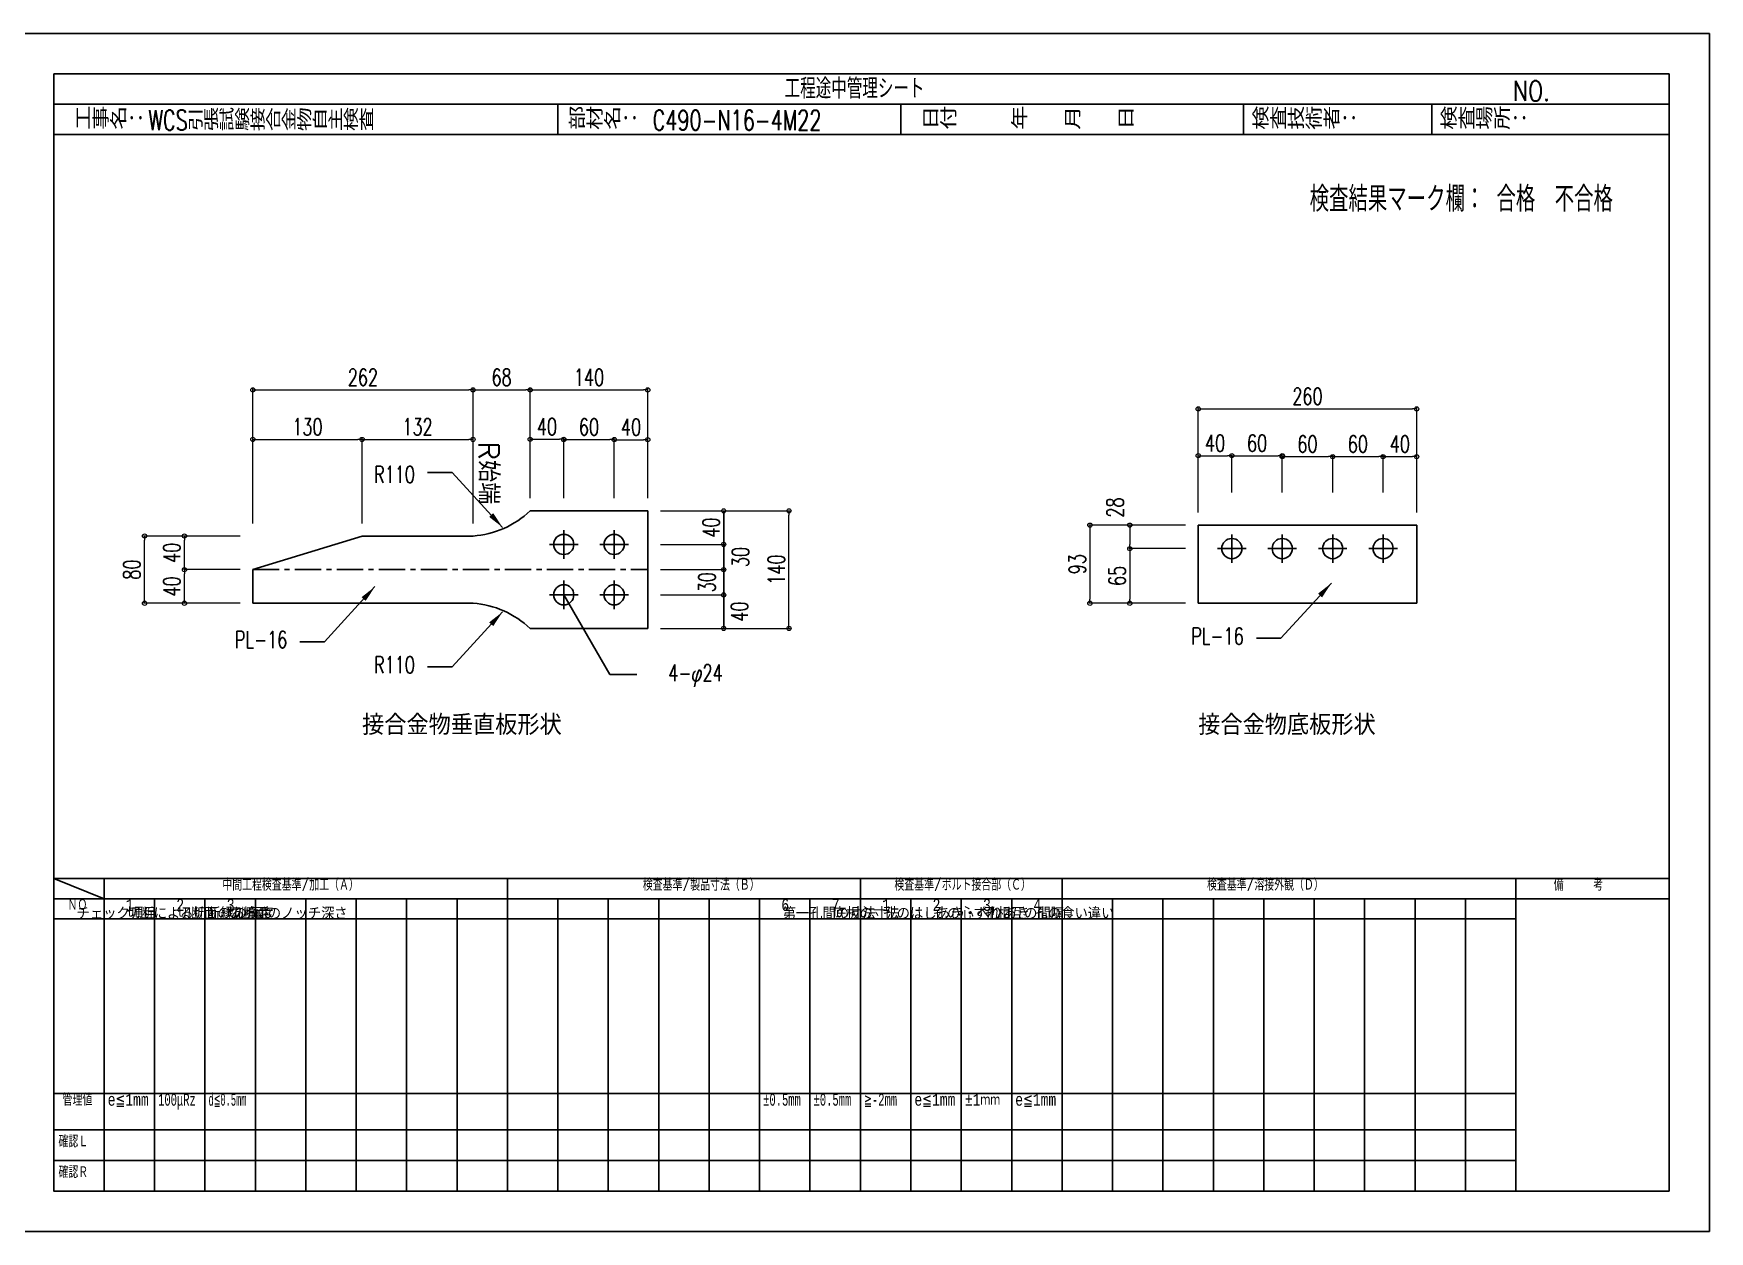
# Model space of a CAD drawing. Header units: millimetres. Extents: x 0 to 29624, y 0 to 14691.
# Drawn here: x 3388 to 5382, y 7128 to 8554 of the extents above; entities that cross this region are included whole.
import ezdxf
from ezdxf.enums import TextEntityAlignment as Align

# ---------------------------------------------------------------- set-up
doc = ezdxf.new("R2010")
doc.units = ezdxf.units.MM
doc.header["$LTSCALE"] = 5
doc.linetypes.add('CENTER1', pattern=[10, 6.25, -1.25, 1.25, -1.25])
doc.linetypes.add('JIS_08_50', pattern=[53, 50, -1.125, 0.75, -1.125])
doc.layers.get('0').update_dxf_attribs({"color": 255})
doc.layers.get('DEFPOINTS').update_dxf_attribs({"color": 255})
for name, color, linetype in [('BOLT', 2, 'Continuous'), ('CENTER', 2, 'JIS_08_50'), ('LAYER6', 7, 'Continuous'), ('寸法', 4, 'Continuous'), ('文字', 7, 'Continuous'), ('金物', 142, 'Continuous')]:
    doc.layers.add(name, color=color, linetype=linetype)
doc.styles.add('DLSTANDARD1', font='monotxt.shx', dxfattribs={"width": 0.6, "bigfont": 'extfont'})
doc.styles.add('KANJI', font='simplex.shx', dxfattribs={"width": 0.7, "bigfont": 'extfont2.shx'})
doc.styles.get("Standard").update_dxf_attribs({"font": 'simplex.shx', "width": 0.7, "height": 2.5, "bigfont": '@extfont2.shx'})
doc.styles.add('SUNPOU', font='simplex.shx', dxfattribs={"width": 0.7, "bigfont": 'extfont2.shx'})
doc.styles.add('TATEGAKI', font='txt', dxfattribs={"bigfont": 'bigfont.shx'})
doc.dimstyles.new('コピー(2) - Standard', dxfattribs={"dimtxt": 25, "dimasz": 20, "dimexe": 0.18, "dimexo": 0.0625, "dimgap": 15, "dimtad": 1, "dimdec": 0, "dimzin": 0, "dimdsep": 46, "dimtxsty": 'Standard', "dimblk": 'DOTSMALL', "dimcen": 0.09, "dimadec": 0, "dimazin": 0, "dimtfac": 1, "dimtdec": 0, "dimtofl": 0, "dimtmove": 0, "dimatfit": 3, "dimfxl": 0, "dimtolj": 1, "dimtzin": 0, "dimarcsym": 0})
doc.dimstyles.new('一般寸法-小さめ', dxfattribs={"dimscale": 10, "dimtxt": 2, "dimasz": 0.5, "dimexe": 0.125, "dimexo": 1.5, "dimgap": 0.5, "dimtad": 1, "dimtxsty": 'KANJI', "dimblk": 'ORIGIN', "dimcen": 0, "dimclrd": 256, "dimclre": 256, "dimclrt": 256, "dimadec": 0, "dimazin": 0, "dimtfac": 1, "dimtmove": 2, "dimatfit": 2, "dimfxl": 0, "dimtolj": 2, "dimlwd": 5, "dimlwe": 5, "dimarcsym": 0})

# ---------------------------------------------------------------- blocks, each defined once
blk = doc.blocks.new('_Origin')
at = {"color": 0, "linetype": 'ByBlock', "lineweight": -2}
blk.add_line((0, 0), (-1, 0), dxfattribs=at)
blk.add_circle((0, 0), 0.5, dxfattribs=at)
blk = doc.blocks.new('*D671')
at = {"layer": 'DEFPOINTS', "color": 0}
for p in [(4119, 8129.5), (3979, 7985.6), (4119, 7985.6)]:
    blk.add_point(p, dxfattribs=at)
at = {"layer": '寸法', "lineweight": 5, "ltscale": 4}
for p, q in [((3979, 8000.6), (3979, 8130.8)), ((3984, 8129.5), (4114, 8129.5)), ((4119, 8000.6), (4119, 8130.8))]:
    blk.add_line(p, q, dxfattribs=at)
at = {"layer": '寸法', "lineweight": 5, "xscale": 5, "yscale": 5, "zscale": 5, "rotation": 180}
blk.add_blockref('_Origin', (3979, 8129.5), dxfattribs=at)
at = {"layer": '寸法', "lineweight": 5, "xscale": 5, "yscale": 5, "zscale": 5}
blk.add_blockref('_Origin', (4119, 8129.5), dxfattribs=at)
at = {"layer": '寸法', "linetype": 'Continuous', "insert": (4049, 8144.5), "char_height": 20, "attachment_point": 5, "style": 'KANJI'}
blk.add_mtext('\\A2;140', dxfattribs=at)
blk = doc.blocks.new('*D672')
at = {"layer": 'DEFPOINTS', "color": 0}
for p in [(3979, 8129.5), (3979, 7985.6), (3911, 7955.6)]:
    blk.add_point(p, dxfattribs=at)
at = {"layer": '寸法', "lineweight": 5, "ltscale": 4}
for p, q in [((3911, 7970.6), (3911, 8130.8)), ((3916, 8129.5), (3974, 8129.5)), ((3979, 8000.6), (3979, 8130.8))]:
    blk.add_line(p, q, dxfattribs=at)
at = {"layer": '寸法', "lineweight": 5, "xscale": 5, "yscale": 5, "zscale": 5, "rotation": 180}
blk.add_blockref('_Origin', (3911, 8129.5), dxfattribs=at)
at = {"layer": '寸法', "lineweight": 5, "xscale": 5, "yscale": 5, "zscale": 5}
blk.add_blockref('_Origin', (3979, 8129.5), dxfattribs=at)
at = {"layer": '寸法', "linetype": 'Continuous', "insert": (3945, 8144.5), "char_height": 20, "attachment_point": 5, "style": 'KANJI'}
blk.add_mtext('\\A2;68', dxfattribs=at)
blk = doc.blocks.new('*D673')
at = {"layer": 'DEFPOINTS', "color": 0}
for p in [(3911, 8070.5), (3779, 7955.6), (3911, 7955.6)]:
    blk.add_point(p, dxfattribs=at)
at = {"layer": '寸法', "lineweight": 5, "ltscale": 4}
for p, q in [((3779, 7970.6), (3779, 8071.8)), ((3784, 8070.5), (3906, 8070.5)), ((3911, 7970.6), (3911, 8071.8))]:
    blk.add_line(p, q, dxfattribs=at)
at = {"layer": '寸法', "lineweight": 5, "xscale": 5, "yscale": 5, "zscale": 5, "rotation": 180}
blk.add_blockref('_Origin', (3779, 8070.5), dxfattribs=at)
at = {"layer": '寸法', "lineweight": 5, "xscale": 5, "yscale": 5, "zscale": 5}
blk.add_blockref('_Origin', (3911, 8070.5), dxfattribs=at)
at = {"layer": '寸法', "linetype": 'Continuous', "insert": (3845, 8085.5), "char_height": 20, "attachment_point": 5, "style": 'KANJI'}
blk.add_mtext('\\A2;132', dxfattribs=at)
blk = doc.blocks.new('*D674')
at = {"layer": 'DEFPOINTS', "color": 0}
for p in [(3779, 8070.5), (3649, 7955.6), (3779, 7955.6)]:
    blk.add_point(p, dxfattribs=at)
at = {"layer": '寸法', "lineweight": 5, "ltscale": 4}
for p, q in [((3649, 7970.6), (3649, 8071.8)), ((3654, 8070.5), (3774, 8070.5)), ((3779, 7970.6), (3779, 8071.8))]:
    blk.add_line(p, q, dxfattribs=at)
at = {"layer": '寸法', "lineweight": 5, "xscale": 5, "yscale": 5, "zscale": 5, "rotation": 180}
blk.add_blockref('_Origin', (3649, 8070.5), dxfattribs=at)
at = {"layer": '寸法', "lineweight": 5, "xscale": 5, "yscale": 5, "zscale": 5}
blk.add_blockref('_Origin', (3779, 8070.5), dxfattribs=at)
at = {"layer": '寸法', "linetype": 'Continuous', "insert": (3714, 8085.5), "char_height": 20, "attachment_point": 5, "style": 'KANJI'}
blk.add_mtext('\\A2;130', dxfattribs=at)
blk = doc.blocks.new('*D675')
at = {"layer": 'DEFPOINTS', "color": 0}
for p in [(4019, 8070.7), (3979, 7985.6), (4019, 7985.6)]:
    blk.add_point(p, dxfattribs=at)
at = {"layer": '寸法', "lineweight": 5, "ltscale": 4}
for p, q in [((3979, 8000.6), (3979, 8072)), ((3984, 8070.7), (4014, 8070.7)), ((4019, 8000.6), (4019, 8072))]:
    blk.add_line(p, q, dxfattribs=at)
at = {"layer": '寸法', "lineweight": 5, "xscale": 5, "yscale": 5, "zscale": 5, "rotation": 180}
blk.add_blockref('_Origin', (3979, 8070.7), dxfattribs=at)
at = {"layer": '寸法', "lineweight": 5, "xscale": 5, "yscale": 5, "zscale": 5}
blk.add_blockref('_Origin', (4019, 8070.7), dxfattribs=at)
at = {"layer": '寸法', "linetype": 'Continuous', "insert": (3999, 8085.7), "char_height": 20, "attachment_point": 5, "style": 'KANJI'}
blk.add_mtext('\\A2;40', dxfattribs=at)
blk = doc.blocks.new('*D676')
at = {"layer": 'DEFPOINTS', "color": 0}
for p in [(4079, 8070.4), (4019, 7985.6), (4079, 7985.6)]:
    blk.add_point(p, dxfattribs=at)
at = {"layer": '寸法', "lineweight": 5, "ltscale": 4}
for p, q in [((4019, 8000.6), (4019, 8071.6)), ((4024, 8070.4), (4074, 8070.4)), ((4079, 8000.6), (4079, 8071.6))]:
    blk.add_line(p, q, dxfattribs=at)
at = {"layer": '寸法', "lineweight": 5, "xscale": 5, "yscale": 5, "zscale": 5, "rotation": 180}
blk.add_blockref('_Origin', (4019, 8070.4), dxfattribs=at)
at = {"layer": '寸法', "lineweight": 5, "xscale": 5, "yscale": 5, "zscale": 5}
blk.add_blockref('_Origin', (4079, 8070.4), dxfattribs=at)
at = {"layer": '寸法', "linetype": 'Continuous', "insert": (4049, 8085.4), "char_height": 20, "attachment_point": 5, "style": 'KANJI'}
blk.add_mtext('\\A2;60', dxfattribs=at)
blk = doc.blocks.new('*D677')
at = {"layer": 'DEFPOINTS', "color": 0}
for p in [(4119, 8070.2), (4079, 7985.6), (4119, 7985.6)]:
    blk.add_point(p, dxfattribs=at)
at = {"layer": '寸法', "lineweight": 5, "ltscale": 4}
for p, q in [((4079, 8000.6), (4079, 8071.4)), ((4084, 8070.2), (4114, 8070.2)), ((4119, 8000.6), (4119, 8071.4))]:
    blk.add_line(p, q, dxfattribs=at)
at = {"layer": '寸法', "lineweight": 5, "xscale": 5, "yscale": 5, "zscale": 5, "rotation": 180}
blk.add_blockref('_Origin', (4079, 8070.2), dxfattribs=at)
at = {"layer": '寸法', "lineweight": 5, "xscale": 5, "yscale": 5, "zscale": 5}
blk.add_blockref('_Origin', (4119, 8070.2), dxfattribs=at)
at = {"layer": '寸法', "linetype": 'Continuous', "insert": (4099, 8085.2), "char_height": 20, "attachment_point": 5, "style": 'KANJI'}
blk.add_mtext('\\A2;40', dxfattribs=at)
blk = doc.blocks.new('*D678')
at = {"layer": 'DEFPOINTS', "color": 0}
for p in [(3911, 8129.5), (3649, 7955.6), (3911, 7955.6)]:
    blk.add_point(p, dxfattribs=at)
at = {"layer": '寸法', "lineweight": 5, "ltscale": 4}
for p, q in [((3649, 7970.6), (3649, 8130.8)), ((3654, 8129.5), (3906, 8129.5)), ((3911, 7970.6), (3911, 8130.8))]:
    blk.add_line(p, q, dxfattribs=at)
at = {"layer": '寸法', "lineweight": 5, "xscale": 5, "yscale": 5, "zscale": 5, "rotation": 180}
blk.add_blockref('_Origin', (3649, 8129.5), dxfattribs=at)
at = {"layer": '寸法', "lineweight": 5, "xscale": 5, "yscale": 5, "zscale": 5}
blk.add_blockref('_Origin', (3911, 8129.5), dxfattribs=at)
at = {"layer": '寸法', "linetype": 'Continuous', "insert": (3780, 8144.5), "char_height": 20, "attachment_point": 5, "style": 'KANJI'}
blk.add_mtext('\\A2;262', dxfattribs=at)
blk = doc.blocks.new('*D679')
at = {"layer": 'DEFPOINTS', "color": 0}
for p in [(3567.6, 7915.6), (3649, 7915.6), (3649, 7875.6)]:
    blk.add_point(p, dxfattribs=at)
at = {"layer": '寸法', "lineweight": 5, "ltscale": 4}
for p, q in [((3634, 7915.6), (3566.4, 7915.6)), ((3567.6, 7880.6), (3567.6, 7910.6)), ((3634, 7875.6), (3566.4, 7875.6))]:
    blk.add_line(p, q, dxfattribs=at)
at = {"layer": '寸法', "lineweight": 5, "xscale": 5, "yscale": 5, "zscale": 5}
for p, rotation in [((3567.6, 7915.6), 90), ((3567.6, 7875.6), 270)]:
    blk.add_blockref('_Origin', p, dxfattribs=dict(at, rotation=rotation))
at = {"layer": '寸法', "linetype": 'Continuous', "insert": (3552.6, 7895.6), "char_height": 20, "attachment_point": 5, "rotation": 90, "style": 'KANJI'}
blk.add_mtext('\\A2;40', dxfattribs=at)
blk = doc.blocks.new('*D680')
at = {"layer": 'DEFPOINTS', "color": 0}
for p in [(3567.6, 7955.6), (3649, 7955.6), (3649, 7915.6)]:
    blk.add_point(p, dxfattribs=at)
at = {"layer": '寸法', "lineweight": 5, "ltscale": 4}
for p, q in [((3634, 7955.6), (3566.4, 7955.6)), ((3567.6, 7920.6), (3567.6, 7950.6)), ((3634, 7915.6), (3566.4, 7915.6))]:
    blk.add_line(p, q, dxfattribs=at)
at = {"layer": '寸法', "lineweight": 5, "xscale": 5, "yscale": 5, "zscale": 5}
for p, rotation in [((3567.6, 7955.6), 90), ((3567.6, 7915.6), 270)]:
    blk.add_blockref('_Origin', p, dxfattribs=dict(at, rotation=rotation))
at = {"layer": '寸法', "linetype": 'Continuous', "insert": (3552.6, 7935.6), "char_height": 20, "attachment_point": 5, "rotation": 90, "style": 'KANJI'}
blk.add_mtext('\\A2;40', dxfattribs=at)
blk = doc.blocks.new('*D681')
at = {"layer": 'DEFPOINTS', "color": 0}
for p in [(3520.1, 7955.6), (3649, 7955.6), (3649, 7875.6)]:
    blk.add_point(p, dxfattribs=at)
at = {"layer": '寸法', "lineweight": 5, "ltscale": 4}
for p, q in [((3634, 7955.6), (3518.9, 7955.6)), ((3520.1, 7880.6), (3520.1, 7950.6)), ((3634, 7875.6), (3518.9, 7875.6))]:
    blk.add_line(p, q, dxfattribs=at)
at = {"layer": '寸法', "lineweight": 5, "xscale": 5, "yscale": 5, "zscale": 5}
for p, rotation in [((3520.1, 7955.6), 90), ((3520.1, 7875.6), 270)]:
    blk.add_blockref('_Origin', p, dxfattribs=dict(at, rotation=rotation))
at = {"layer": '寸法', "linetype": 'Continuous', "insert": (3505.1, 7915.6), "char_height": 20, "attachment_point": 5, "rotation": 90, "style": 'KANJI'}
blk.add_mtext('\\A2;80', dxfattribs=at)
blk = doc.blocks.new('*D682')
at = {"layer": 'DEFPOINTS', "color": 0}
for p in [(4119, 7985.6), (4209.3, 7985.6), (4119, 7945.6)]:
    blk.add_point(p, dxfattribs=at)
at = {"layer": '寸法', "lineweight": 5, "ltscale": 4}
for p, q in [((4134, 7985.6), (4210.6, 7985.6)), ((4209.3, 7950.6), (4209.3, 7980.6)), ((4134, 7945.6), (4210.6, 7945.6))]:
    blk.add_line(p, q, dxfattribs=at)
at = {"layer": '寸法', "lineweight": 5, "xscale": 5, "yscale": 5, "zscale": 5}
for p, rotation in [((4209.3, 7985.6), 90), ((4209.3, 7945.6), 270)]:
    blk.add_blockref('_Origin', p, dxfattribs=dict(at, rotation=rotation))
at = {"layer": '寸法', "linetype": 'Continuous', "insert": (4194.3, 7965.6), "char_height": 20, "attachment_point": 5, "rotation": 90, "style": 'KANJI'}
blk.add_mtext('\\A2;40', dxfattribs=at)
blk = doc.blocks.new('*D683')
at = {"layer": 'DEFPOINTS', "color": 0}
for p in [(4119, 7885.6), (4209.3, 7885.6), (4119, 7845.6)]:
    blk.add_point(p, dxfattribs=at)
at = {"layer": '寸法', "lineweight": 5, "ltscale": 4}
for p, q in [((4134, 7885.6), (4210.6, 7885.6)), ((4209.3, 7850.6), (4209.3, 7880.6)), ((4134, 7845.6), (4210.6, 7845.6))]:
    blk.add_line(p, q, dxfattribs=at)
at = {"layer": '寸法', "lineweight": 5, "xscale": 5, "yscale": 5, "zscale": 5}
for p, rotation in [((4209.3, 7885.6), 90), ((4209.3, 7845.6), 270)]:
    blk.add_blockref('_Origin', p, dxfattribs=dict(at, rotation=rotation))
at = {"layer": '寸法', "linetype": 'Continuous', "insert": (4228.1, 7865.6), "char_height": 20, "attachment_point": 5, "rotation": 90, "style": 'KANJI'}
blk.add_mtext('\\A2;40', dxfattribs=at)
blk = doc.blocks.new('*D684')
at = {"layer": 'DEFPOINTS', "color": 0}
for p in [(4155.1, 7985.6), (4287, 7985.6), (4149.8, 7845.6)]:
    blk.add_point(p, dxfattribs=at)
at = {"layer": '寸法', "lineweight": 5, "ltscale": 4}
for p, q in [((4170.1, 7985.6), (4288.3, 7985.6)), ((4287, 7850.6), (4287, 7980.6)), ((4164.8, 7845.6), (4288.3, 7845.6))]:
    blk.add_line(p, q, dxfattribs=at)
at = {"layer": '寸法', "lineweight": 5, "xscale": 5, "yscale": 5, "zscale": 5}
for p, rotation in [((4287, 7985.6), 90), ((4287, 7845.6), 270)]:
    blk.add_blockref('_Origin', p, dxfattribs=dict(at, rotation=rotation))
at = {"layer": '寸法', "linetype": 'Continuous', "insert": (4272, 7915.6), "char_height": 20, "attachment_point": 5, "rotation": 90, "style": 'KANJI'}
blk.add_mtext('\\A2;140', dxfattribs=at)
blk = doc.blocks.new('*D685')
at = {"layer": 'DEFPOINTS', "color": 0}
for p in [(4814, 8051.2), (4814, 7992.5), (4774, 7968.6)]:
    blk.add_point(p, dxfattribs=at)
at = {"layer": '寸法', "lineweight": 5, "ltscale": 4}
for p, q in [((4774, 7983.6), (4774, 8052.4)), ((4779, 8051.2), (4809, 8051.2)), ((4814, 8007.5), (4814, 8052.4))]:
    blk.add_line(p, q, dxfattribs=at)
at = {"layer": '寸法', "lineweight": 5, "xscale": 5, "yscale": 5, "zscale": 5, "rotation": 180}
blk.add_blockref('_Origin', (4774, 8051.2), dxfattribs=at)
at = {"layer": '寸法', "lineweight": 5, "xscale": 5, "yscale": 5, "zscale": 5}
blk.add_blockref('_Origin', (4814, 8051.2), dxfattribs=at)
at = {"layer": '寸法', "linetype": 'Continuous', "insert": (4794, 8066.2), "char_height": 20, "attachment_point": 5, "style": 'KANJI'}
blk.add_mtext('\\A2;40', dxfattribs=at)
blk = doc.blocks.new('*D686')
at = {"layer": 'DEFPOINTS', "color": 0}
for p in [(4874, 8051.2), (4814, 7992.5), (4874, 7992.5)]:
    blk.add_point(p, dxfattribs=at)
at = {"layer": '寸法', "lineweight": 5, "ltscale": 4}
for p, q in [((4814, 8007.5), (4814, 8052.4)), ((4819, 8051.2), (4869, 8051.2)), ((4874, 8007.5), (4874, 8052.4))]:
    blk.add_line(p, q, dxfattribs=at)
at = {"layer": '寸法', "lineweight": 5, "xscale": 5, "yscale": 5, "zscale": 5, "rotation": 180}
blk.add_blockref('_Origin', (4814, 8051.2), dxfattribs=at)
at = {"layer": '寸法', "lineweight": 5, "xscale": 5, "yscale": 5, "zscale": 5}
blk.add_blockref('_Origin', (4874, 8051.2), dxfattribs=at)
at = {"layer": '寸法', "linetype": 'Continuous', "insert": (4844, 8066.2), "char_height": 20, "attachment_point": 5, "style": 'KANJI'}
blk.add_mtext('\\A2;60', dxfattribs=at)
blk = doc.blocks.new('*D687')
at = {"layer": 'DEFPOINTS', "color": 0}
for p in [(4934, 8050.1), (4874, 7992.5), (4934, 7992.5)]:
    blk.add_point(p, dxfattribs=at)
at = {"layer": '寸法', "lineweight": 5, "ltscale": 4}
for p, q in [((4874, 8007.5), (4874, 8051.3)), ((4879, 8050.1), (4929, 8050.1)), ((4934, 8007.5), (4934, 8051.3))]:
    blk.add_line(p, q, dxfattribs=at)
at = {"layer": '寸法', "lineweight": 5, "xscale": 5, "yscale": 5, "zscale": 5, "rotation": 180}
blk.add_blockref('_Origin', (4874, 8050.1), dxfattribs=at)
at = {"layer": '寸法', "lineweight": 5, "xscale": 5, "yscale": 5, "zscale": 5}
blk.add_blockref('_Origin', (4934, 8050.1), dxfattribs=at)
at = {"layer": '寸法', "linetype": 'Continuous', "insert": (4904, 8065.1), "char_height": 20, "attachment_point": 5, "style": 'KANJI'}
blk.add_mtext('\\A2;60', dxfattribs=at)
blk = doc.blocks.new('*D688')
at = {"layer": 'DEFPOINTS', "color": 0}
for p in [(4994, 8050.1), (4934, 7992.5), (4994, 7992.5)]:
    blk.add_point(p, dxfattribs=at)
at = {"layer": '寸法', "lineweight": 5, "ltscale": 4}
for p, q in [((4934, 8007.5), (4934, 8051.3)), ((4939, 8050.1), (4989, 8050.1)), ((4994, 8007.5), (4994, 8051.3))]:
    blk.add_line(p, q, dxfattribs=at)
at = {"layer": '寸法', "lineweight": 5, "xscale": 5, "yscale": 5, "zscale": 5, "rotation": 180}
blk.add_blockref('_Origin', (4934, 8050.1), dxfattribs=at)
at = {"layer": '寸法', "lineweight": 5, "xscale": 5, "yscale": 5, "zscale": 5}
blk.add_blockref('_Origin', (4994, 8050.1), dxfattribs=at)
at = {"layer": '寸法', "linetype": 'Continuous', "insert": (4964, 8065.1), "char_height": 20, "attachment_point": 5, "style": 'KANJI'}
blk.add_mtext('\\A2;60', dxfattribs=at)
blk = doc.blocks.new('*D689')
at = {"layer": 'DEFPOINTS', "color": 0}
for p in [(5034, 8050.1), (4994, 7992.5), (5034, 7968.6)]:
    blk.add_point(p, dxfattribs=at)
at = {"layer": '寸法', "lineweight": 5, "ltscale": 4}
for p, q in [((4994, 8007.5), (4994, 8051.3)), ((4999, 8050.1), (5029, 8050.1)), ((5034, 7983.6), (5034, 8051.3))]:
    blk.add_line(p, q, dxfattribs=at)
at = {"layer": '寸法', "lineweight": 5, "xscale": 5, "yscale": 5, "zscale": 5, "rotation": 180}
blk.add_blockref('_Origin', (4994, 8050.1), dxfattribs=at)
at = {"layer": '寸法', "lineweight": 5, "xscale": 5, "yscale": 5, "zscale": 5}
blk.add_blockref('_Origin', (5034, 8050.1), dxfattribs=at)
at = {"layer": '寸法', "linetype": 'Continuous', "insert": (5014, 8065.1), "char_height": 20, "attachment_point": 5, "style": 'KANJI'}
blk.add_mtext('\\A2;40', dxfattribs=at)
blk = doc.blocks.new('*D690')
at = {"layer": 'DEFPOINTS', "color": 0}
for p in [(5034, 8106.9), (4774, 8001.7), (5034, 7992.7)]:
    blk.add_point(p, dxfattribs=at)
at = {"layer": '寸法', "lineweight": 5, "ltscale": 4}
for p, q in [((4774, 8016.7), (4774, 8108.2)), ((4779, 8106.9), (5029, 8106.9)), ((5034, 8007.7), (5034, 8108.2))]:
    blk.add_line(p, q, dxfattribs=at)
at = {"layer": '寸法', "lineweight": 5, "xscale": 5, "yscale": 5, "zscale": 5, "rotation": 180}
blk.add_blockref('_Origin', (4774, 8106.9), dxfattribs=at)
at = {"layer": '寸法', "lineweight": 5, "xscale": 5, "yscale": 5, "zscale": 5}
blk.add_blockref('_Origin', (5034, 8106.9), dxfattribs=at)
at = {"layer": '寸法', "linetype": 'Continuous', "insert": (4904, 8121.9), "char_height": 20, "attachment_point": 5, "style": 'KANJI'}
blk.add_mtext('\\A2;260', dxfattribs=at)
blk = doc.blocks.new('*D691')
at = {"layer": 'DEFPOINTS', "color": 0}
for p in [(4774, 7968.6), (4692.6, 7940.6), (4774, 7940.6)]:
    blk.add_point(p, dxfattribs=at)
at = {"layer": '寸法', "lineweight": 5, "ltscale": 4}
for p, q in [((4759, 7968.6), (4691.4, 7968.6)), ((4692.6, 7963.6), (4692.6, 7945.6)), ((4759, 7940.6), (4691.4, 7940.6))]:
    blk.add_line(p, q, dxfattribs=at)
at = {"layer": '寸法', "lineweight": 5, "xscale": 5, "yscale": 5, "zscale": 5}
for p, rotation in [((4692.6, 7968.6), 90), ((4692.6, 7940.6), 270)]:
    blk.add_blockref('_Origin', p, dxfattribs=dict(at, rotation=rotation))
at = {"layer": '寸法', "linetype": 'Continuous', "insert": (4675.1, 7989.5), "char_height": 20, "attachment_point": 5, "rotation": 90, "style": 'KANJI'}
blk.add_mtext('\\A2;28', dxfattribs=at)
blk = doc.blocks.new('*D692')
at = {"layer": 'DEFPOINTS', "color": 0}
for p in [(4762, 7968.6), (4645.1, 7875.6), (4774, 7875.6)]:
    blk.add_point(p, dxfattribs=at)
at = {"layer": '寸法', "lineweight": 5, "ltscale": 4}
for p, q in [((4747, 7968.6), (4643.9, 7968.6)), ((4645.1, 7963.6), (4645.1, 7880.6)), ((4759, 7875.6), (4643.9, 7875.6))]:
    blk.add_line(p, q, dxfattribs=at)
at = {"layer": '寸法', "lineweight": 5, "xscale": 5, "yscale": 5, "zscale": 5}
for p, rotation in [((4645.1, 7968.6), 90), ((4645.1, 7875.6), 270)]:
    blk.add_blockref('_Origin', p, dxfattribs=dict(at, rotation=rotation))
at = {"layer": '寸法', "linetype": 'Continuous', "insert": (4630.1, 7922.1), "char_height": 20, "attachment_point": 5, "rotation": 90, "style": 'KANJI'}
blk.add_mtext('\\A2;93', dxfattribs=at)
blk = doc.blocks.new('*D693')
at = {"layer": 'DEFPOINTS', "color": 0}
for p in [(4774, 7940.6), (4692.6, 7875.6), (4774, 7875.6)]:
    blk.add_point(p, dxfattribs=at)
at = {"layer": '寸法', "lineweight": 5, "ltscale": 4}
for p, q in [((4759, 7940.6), (4691.4, 7940.6)), ((4692.6, 7935.6), (4692.6, 7880.6)), ((4759, 7875.6), (4691.4, 7875.6))]:
    blk.add_line(p, q, dxfattribs=at)
at = {"layer": '寸法', "lineweight": 5, "xscale": 5, "yscale": 5, "zscale": 5}
for p, rotation in [((4692.6, 7940.6), 90), ((4692.6, 7875.6), 270)]:
    blk.add_blockref('_Origin', p, dxfattribs=dict(at, rotation=rotation))
at = {"layer": '寸法', "linetype": 'Continuous', "insert": (4677.6, 7908.1), "char_height": 20, "attachment_point": 5, "rotation": 90, "style": 'KANJI'}
blk.add_mtext('\\A2;65', dxfattribs=at)
blk = doc.blocks.new('*D694')
at = {"layer": 'DEFPOINTS', "color": 0}
for p in [(4119, 7915.6), (4209.3, 7915.6), (4119, 7885.6)]:
    blk.add_point(p, dxfattribs=at)
at = {"layer": '寸法', "lineweight": 5, "ltscale": 4}
for p, q in [((4134, 7915.6), (4210.6, 7915.6)), ((4209.3, 7890.6), (4209.3, 7910.6)), ((4134, 7885.6), (4210.6, 7885.6))]:
    blk.add_line(p, q, dxfattribs=at)
at = {"layer": '寸法', "lineweight": 5, "xscale": 5, "yscale": 5, "zscale": 5}
for p, rotation in [((4209.3, 7915.6), 90), ((4209.3, 7885.6), 270)]:
    blk.add_blockref('_Origin', p, dxfattribs=dict(at, rotation=rotation))
at = {"layer": '寸法', "linetype": 'Continuous', "insert": (4189.4, 7900.6), "char_height": 20, "attachment_point": 5, "rotation": 90, "style": 'KANJI'}
blk.add_mtext('\\A2;30', dxfattribs=at)
blk = doc.blocks.new('*D695')
at = {"layer": 'DEFPOINTS', "color": 0}
for p in [(4119, 7945.6), (4209.3, 7945.6), (4119, 7915.6)]:
    blk.add_point(p, dxfattribs=at)
at = {"layer": '寸法', "lineweight": 5, "ltscale": 4}
for p, q in [((4134, 7945.6), (4210.6, 7945.6)), ((4209.3, 7920.6), (4209.3, 7940.6)), ((4134, 7915.6), (4210.6, 7915.6))]:
    blk.add_line(p, q, dxfattribs=at)
at = {"layer": '寸法', "lineweight": 5, "xscale": 5, "yscale": 5, "zscale": 5}
for p, rotation in [((4209.3, 7945.6), 90), ((4209.3, 7915.6), 270)]:
    blk.add_blockref('_Origin', p, dxfattribs=dict(at, rotation=rotation))
at = {"layer": '寸法', "linetype": 'Continuous', "insert": (4229.4, 7930.6), "char_height": 20, "attachment_point": 5, "rotation": 90, "style": 'KANJI'}
blk.add_mtext('\\A2;30', dxfattribs=at)
blk = doc.blocks.new('_DotSmall')
at = {"color": 0, "linetype": 'ByBlock', "const_width": 0.5}
blk.add_lwpolyline([(-0.0625, 0, 1), (0.0625, 0, 1)], format="xyb", close=True, dxfattribs=at)

msp = doc.modelspace()

# ---------------------------------------------------------------- linework, layer by layer
at = {"linetype": 'Continuous', "lineweight": -3}
for p, q in [((3412, 8469.6), (5334.4, 8469.6)), ((4012, 8433.6), (4012, 8469.6)), ((4420, 8433.6), (4420, 8469.6)), ((4828, 8433.6), (4828, 8469.6)), ((5051.981, 8433.6), (5051.981, 8469.6)), ((3412, 8433.6), (5334.4, 8433.6)), ((3412, 7548), (5334.4, 7548)), ((3412, 7524), (5334.4, 7524)), ((3412, 7500), (5152, 7500)), ((3412, 7292.226), (5152, 7292.226)), ((3412, 7249.161), (5152, 7249.161)), ((3412, 7212.581), (5152, 7212.581))]:
    msp.add_line(p, q, dxfattribs=at)
for points in [[(3364, 8553.6), (5382.4, 8553.6), (5382.4, 7128), (3364, 7128)], [(3412, 8505.6), (5334.4, 8505.6), (5334.4, 7176), (3412, 7176)]]:
    msp.add_lwpolyline(points, close=True, dxfattribs=at)
at = {"layer": 'BOLT'}
for p, q in [((4831, 7940.616), (4797, 7940.616)), ((4814, 7957.616), (4814, 7923.616)), ((4891, 7940.616), (4857, 7940.616)), ((4874, 7957.616), (4874, 7923.616)), ((4951, 7940.616), (4917, 7940.616)), ((4934, 7957.616), (4934, 7923.616)), ((5011, 7940.616), (4977, 7940.616)), ((4994, 7957.616), (4994, 7923.616))]:
    msp.add_line(p, q, dxfattribs=at)
at = {"layer": 'CENTER'}
for p, q in [((4019, 7962.616), (4019, 7928.616)), ((4079, 7962.616), (4079, 7928.616)), ((4036, 7945.616), (4002, 7945.616)), ((4096, 7945.616), (4062, 7945.616)), ((4019, 7868.616), (4019, 7902.616)), ((4079, 7868.616), (4079, 7902.616)), ((4036, 7885.616), (4002, 7885.616)), ((4096, 7885.616), (4062, 7885.616))]:
    msp.add_line(p, q, dxfattribs=at)
at = {"layer": 'CENTER', "linetype": 'CENTER1'}
msp.add_line((3649, 7915.616), (4119, 7915.616), dxfattribs=at)
at = {"layer": '寸法'}
for p, q in [((4209.307, 7845.616), (4209.307, 7985.616)), ((4019, 7885.616), (4073.644, 7790.971)), ((4073.644, 7790.971), (4105.791, 7790.971))]:
    msp.add_line(p, q, dxfattribs=at)
at = {"layer": '寸法', "linetype": 'Continuous'}
for p, q in [((3472, 7524), (3412, 7548)), ((3472, 7176), (3472, 7548)), ((3952, 7176), (3952, 7548)), ((4372, 7176), (4372, 7548)), ((4612, 7176), (4612, 7548)), ((5152, 7176), (5152, 7548)), ((3532, 7176), (3532, 7524)), ((3592, 7176), (3592, 7524)), ((3652, 7176), (3652, 7524)), ((3712, 7176), (3712, 7524)), ((3772, 7176), (3772, 7524)), ((3832, 7176), (3832, 7524)), ((3892, 7176), (3892, 7524)), ((4012, 7176), (4012, 7524)), ((4072, 7176), (4072, 7524)), ((4132, 7176), (4132, 7524)), ((4192, 7176), (4192, 7524)), ((4252, 7176), (4252, 7524)), ((4312, 7176), (4312, 7524)), ((4432, 7176), (4432, 7524)), ((4492, 7176), (4492, 7524)), ((4552, 7176), (4552, 7524)), ((4672, 7176), (4672, 7524)), ((4732, 7176), (4732, 7524)), ((4792, 7176), (4792, 7524)), ((4852, 7176), (4852, 7524)), ((4912, 7176), (4912, 7524)), ((4972, 7176), (4972, 7524)), ((5032, 7176), (5032, 7524)), ((5092, 7176), (5092, 7524))]:
    msp.add_line(p, q, dxfattribs=at)
at = {"layer": '金物'}
for p, q in [((4119, 7985.616), (3979, 7985.616)), ((4119, 7845.616), (4119, 7985.616)), ((3649, 7915.616), (3779, 7955.616)), ((3911, 7955.616), (3779, 7955.616)), ((3649, 7915.616), (3649, 7875.616)), ((3909, 7875.616), (3649, 7875.616)), ((4119, 7845.616), (3979, 7845.616))]:
    msp.add_line(p, q, dxfattribs=at)
at = {"layer": '金物', "color": 153}
for p, q in [((4774, 7875.616), (4774, 7968.616)), ((4774, 7968.616), (5034, 7968.616)), ((5034, 7968.616), (5034, 7875.616)), ((5034, 7875.616), (4774, 7875.616))]:
    msp.add_line(p, q, dxfattribs=at)
at = {"layer": '金物', "ltscale": 5}
msp.add_line((3909, 7875.616), (3911, 7875.616), dxfattribs=at)
at = {"layer": '金物'}
for centre in [(4019, 7945.616), (4079, 7945.616), (4019, 7885.616), (4079, 7885.616)]:
    msp.add_circle(centre, 12, dxfattribs=at)
at = {"layer": '金物', "color": 153}
for centre in [(4814, 7940.616), (4874, 7940.616), (4934, 7940.616), (4994, 7940.616)]:
    msp.add_circle(centre, 12, dxfattribs=at)
at = {"layer": '金物', "ltscale": 4}
for centre, start, end in [((3903.21, 8065.34), 274.060941, 313.550946), ((3903.21, 7765.893), 46.449054, 85.939059)]:
    msp.add_arc(centre, 110, start, end, dxfattribs=at)

# ---------------------------------------------------------------- texts
at = {"layer": 'LAYER6', "color": 0, "linetype": 'Continuous', "lineweight": -3, "style": 'SUNPOU', "width": 0.7}
for s, height, p in [('工程途中管理シート', 24, (4281.897, 8476.156)), ('検査結果マーク欄： 合格\u3000不合格', 30, (4906.607, 8341.678))]:
    msp.add_text(s, height=height, dxfattribs=at).set_placement(p)
at = {"layer": 'LAYER6', "color": 0, "linetype": 'Continuous', "lineweight": -3, "width": 0.8}
for s, p in [('NO.', (5148.273, 8473.325)), ('工事名：', (3436.005, 8440.156)), ('部材名：', (4023.9, 8440.156)), ('日付\u3000\u3000\u3000年\u3000\u3000月\u3000\u3000日', (4444.732, 8440.156)), ('検査技術者：', (4837.446, 8440.156)), ('検査場所：', (5061.427, 8440.156))]:
    msp.add_text(s, height=24, dxfattribs=at).set_placement(p)
at = {"layer": 'LAYER6', "color": 0, "linetype": 'Continuous', "lineweight": -3, "char_height": 24, "attachment_point": 1}
for s, insert, width in [('WCS引張試験接合金物自主検査', (3524.715, 8462.459), 554.57968), ('C490-N16-4M22 ', (4124.715, 8462.459), 261.15579)]:
    msp.add_mtext(s, dxfattribs=dict(at, insert=insert, width=width))
at = {"layer": '寸法', "ltscale": 4, "style": 'SUNPOU'}
for s, rotation, p in [('R始端', 270, (3917.639, 8067.716)), ('接合金物垂直板形状', 360, (3779, 7718.909)), ('接合金物底板形状', 360, (4774, 7718.909))]:
    msp.add_text(s, height=24, rotation=rotation, dxfattribs=at).set_placement(p)
at = {"layer": '寸法', "char_height": 20, "width": 98.97993}
for s, insert, attachment_point in [('\\A1;R110', (3841.849, 8018.889), 9), ('{PL-16}', (3690.047, 7842.348), 3), ('{PL-16}', (4828.172, 7846.539), 3), ('\\A1;R110', (3841.849, 7812.344), 3), ('4-φ24', (4208.178, 7802.694), 3)]:
    msp.add_mtext(s, dxfattribs=dict(at, insert=insert, attachment_point=attachment_point))
at = {"layer": '文字', "color": 0, "linetype": 'Continuous', "ltscale": 6, "style": 'DLSTANDARD1'}
for s, width, p in [('中間工程検査基準/加工（Ａ）', 0.74375, (3612.668, 7529.145)), ('検査基準/製品寸法（Ｂ）', 0.74375, (4113.137, 7529.145)), ('検査基準/ボルト接合部（Ｃ）', 0.74375, (4412.434, 7529.145)), ('検査基準/溶接外観（Ｄ）', 0.74375, (4784.463, 7529.145)), ('備\u3000\u3000\u3000考', 0.74375, (5197.009, 7529.145)), ('ＮＯ', 0.74375, (3428.478, 7505.145)), ('1', 0.74375, (3497.924, 7505.145)), ('2', 0.74375, (3557.924, 7505.145)), ('3', 0.74375, (3617.924, 7505.145)), ('6', 0.74375, (4277.924, 7505.145)), ('7', 0.74375, (4337.924, 7505.145)), ('1', 0.74375, (4397.924, 7505.145)), ('2', 0.74375, (4457.924, 7505.145)), ('3', 0.74375, (4517.924, 7505.145)), ('4', 0.74375, (4577.924, 7505.145)), ('管理値', 0.74375, (3422.589, 7273.37)), ('e≦1mm', 0.74375, (3476.256, 7273.37)), ('100μRz', 0.6, (3536.256, 7273.37)), ('d≦0.5mm', 0.5, (3596.256, 7273.37)), ('±0.5mm', 0.6, (4256.256, 7273.37)), ('±0.5mm', 0.6, (4316.256, 7273.37)), ('≧-2mm', 0.6, (4376.256, 7273.37)), ('e≦1mm', 0.74375, (4436.256, 7273.37)), ('±1ｍｍ', 0.74375, (4496.256, 7273.37)), ('e≦1mm', 0.74375, (4556.256, 7273.37)), ('確認Ｌ', 0.74375, (3417.713, 7223.756)), ('確認Ｒ', 0.74375, (3417.713, 7187.175))]:
    msp.add_text(s, height=14.4, dxfattribs=dict(at, width=width)).set_placement(p, align=Align.BOTTOM_LEFT)
at = {"layer": '文字', "color": 0, "linetype": 'Continuous', "ltscale": 6, "style": 'TATEGAKI'}
for s, p in [('チェック項目', (3439.286, 7495.004)), ('切断による切断縁の角度', (3499.286, 7495.004)), ('切断面のあらさ', (3559.286, 7495.004)), ('切断面のノッチ深さ', (3619.286, 7495.004)), ('第一孔間の寸法', (4279.286, 7495.004)), ('底板の寸法', (4339.286, 7495.004)), ('孔のはしあき・へりあき', (4399.286, 7495.004)), ('孔の心ずれ', (4459.286, 7495.004)), ('孔相互の間隔', (4519.286, 7495.004)), ('孔の食い違い', (4579.286, 7495.004))]:
    msp.add_text(s, height=14.4, dxfattribs=at).set_placement(p, align=Align.BOTTOM_LEFT)

# ---------------------------------------------------------------- dimensions: what is measured, and where the dimension line sits
at = {"layer": '寸法', "ltscale": 4}
for base, p1, p2, picture, middle in [((3911, 8129.517), (3649, 7955.616), (3911, 7955.616), '*D678', (3780, 8144.517)), ((3979, 8129.517), (3911, 7955.616), (3979, 7985.616), '*D672', (3945, 8144.517)), ((4119, 8129.517), (3979, 7985.616), (4119, 7985.616), '*D671', (4049, 8144.517)), ((5034, 8106.911), (4774, 8001.661), (5034, 7992.706), '*D690', (4904, 8121.911)), ((3779, 8070.536), (3649, 7955.616), (3779, 7955.616), '*D674', (3714, 8085.536)), ((3911, 8070.536), (3779, 7955.616), (3911, 7955.616), '*D673', (3845, 8085.536)), ((4019, 8070.716), (3979, 7985.616), (4019, 7985.616), '*D675', (3999, 8085.716)), ((4079, 8070.356), (4019, 7985.616), (4079, 7985.616), '*D676', (4049, 8085.356)), ((4119, 8070.176), (4079, 7985.616), (4119, 7985.616), '*D677', (4099, 8085.176)), ((4814, 8051.165), (4774, 7968.616), (4814, 7992.526), '*D685', (4794, 8066.165)), ((4874, 8051.165), (4814, 7992.526), (4874, 7992.526), '*D686', (4844, 8066.165)), ((4934, 8050.098), (4874, 7992.526), (4934, 7992.526), '*D687', (4904, 8065.098)), ((4994, 8050.098), (4934, 7992.526), (4994, 7992.526), '*D688', (4964, 8065.098)), ((5034, 8050.098), (4994, 7992.526), (5034, 7968.616), '*D689', (5014, 8065.098))]:
    dim = msp.add_linear_dim(base=base, p1=p1, p2=p2, dimstyle='一般寸法-小さめ', dxfattribs=at)
    dim.commit()
    dim.dimension.update_dxf_attribs({"geometry": picture, "text_midpoint": middle})
for base, p1, p2, angle, picture, middle in [((4692.635, 7940.616), (4774, 7968.616), (4774, 7940.616), 270, '*D691', (4675.135, 7989.477)), ((4209.307, 7945.616), (4119, 7915.616), (4119, 7945.616), 90, '*D695', (4229.367, 7930.616)), ((4209.307, 7915.616), (4119, 7885.616), (4119, 7915.616), 90, '*D694', (4189.394, 7900.616)), ((4209.307, 7885.616), (4119, 7845.616), (4119, 7885.616), 90, '*D683', (4228.051, 7865.616))]:
    dim = msp.add_linear_dim(base=base, p1=p1, p2=p2, angle=angle, dimstyle='一般寸法-小さめ', dxfattribs=at)
    dim.commit()
    dim.dimension.update_dxf_attribs({"geometry": picture, "text_midpoint": middle, "dimtype": 160})
for base, p1, p2, angle, picture, middle in [((4209.307, 7985.616), (4119, 7945.616), (4119, 7985.616), 90, '*D682', (4194.307, 7965.616)), ((4287.028, 7985.616), (4149.833, 7845.616), (4155.09, 7985.616), 90, '*D684', (4272.028, 7915.616)), ((3520.135, 7955.616), (3649, 7875.616), (3649, 7955.616), 90, '*D681', (3505.135, 7915.616)), ((3567.635, 7955.616), (3649, 7915.616), (3649, 7955.616), 90, '*D680', (3552.635, 7935.616)), ((4645.135, 7875.616), (4762, 7968.616), (4774, 7875.616), 270, '*D692', (4630.135, 7922.116)), ((4692.635, 7875.616), (4774, 7940.616), (4774, 7875.616), 270, '*D693', (4677.635, 7908.116)), ((3567.635, 7915.616), (3649, 7875.616), (3649, 7915.616), 90, '*D679', (3552.635, 7895.616))]:
    dim = msp.add_linear_dim(base=base, p1=p1, p2=p2, angle=angle, dimstyle='一般寸法-小さめ', dxfattribs=at)
    dim.commit()
    dim.dimension.update_dxf_attribs({"geometry": picture, "text_midpoint": middle})

# ---------------------------------------------------------------- leaders
at = {"layer": '寸法', "annotation_type": 0, "has_hookline": 1, "hookline_direction": 1}
for points, text_width in [([(3946.159, 7965.879), (3886.015, 8031.389), (3856.849, 8031.389)], 44.667), ([(4932.482, 7899.548), (4872.337, 7834.039), (4843.172, 7834.039)], 62), ([(3794.357, 7895.358), (3734.212, 7829.848), (3705.047, 7829.848)], 62), ([(3946.159, 7865.354), (3886.015, 7799.844), (3856.849, 7799.844)], 44.667)]:
    msp.add_leader(points, dimstyle='コピー(2) - Standard', override={"dimgap": 15, "dimtad": 0}, dxfattribs=dict(at, text_width=text_width))

doc.saveas('drawing.dxf')
